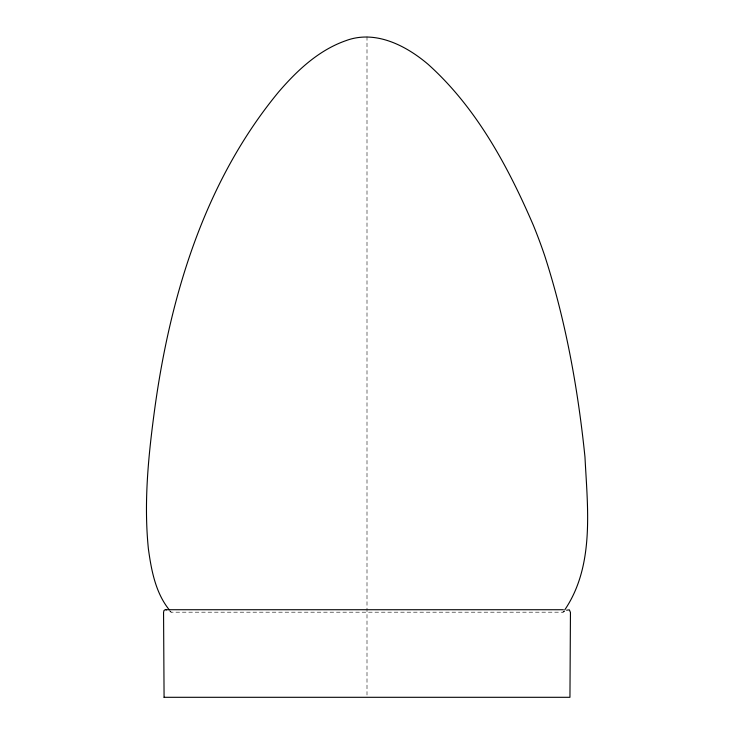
<?xml version="1.0" encoding="UTF-8"?>
<svg xmlns="http://www.w3.org/2000/svg" width="734" height="734" viewBox="0 0 734 734"><rect width="100%" height="100%" fill="white"/><g stroke="black" fill="none" stroke-linecap="round" stroke-linejoin="round"><path stroke-width="0.55" stroke-dasharray="3.67 2.75" d="M564.097 610.697L562.886 612.193L171.114 612.193L168.462 610.679M564.308 611.339L562.886 612.193L565.538 610.679M169.976 610.697L171.224 612.193M367 36.7L367 695.034"/><path stroke-width="1.1" d="M564.703 609.945C594.87 565.547 587.521 507.772 584.97 457.007C577.979 388.892 565.795 320.951 544.701 255.707A525.948 525.948 0 0 0 533.324 225.21C507.91 166.297 476.403 107.659 428.096 64.308C405.957 45.48 375.175 29.626 345.852 40.673C318.629 50.187 296.995 70.565 278.544 92.062C203.052 183.472 168.728 300.821 153.7 416.573C147.929 460.319 143.919 504.726 148.378 548.784C151.314 570.079 155.48 592.778 169.352 609.945M566.602 610.193L569.373 609.862L570.446 612.44L569.951 697.3L164.049 697.3M563.363 609.725L165.122 609.725L163.957 610.55L163.554 612.44L164.077 697.3M165.746 609.725L166.499 609.881"/></g></svg>
